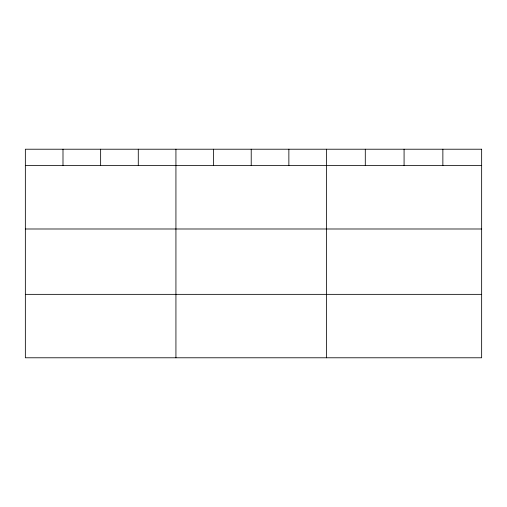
<?xml version="1.0" encoding="UTF-8"?>
<svg xmlns="http://www.w3.org/2000/svg" width="507" height="507" viewBox="0 0 507 507"><rect width="100%" height="100%" fill="white"/><g stroke="black" fill="none" stroke-linecap="round" stroke-linejoin="round"><path stroke-width="0.76" d="M25.35 165.555L481.65 165.555M25.35 228.993L481.65 228.993M25.35 294.352L481.65 294.352M442.865 149.216L442.865 165.555M404.079 149.216L404.079 165.555M365.293 149.216L365.293 165.555M326.508 149.216L326.508 357.784M288.863 149.216L288.863 165.555M251.219 149.216L251.219 165.555M213.574 149.216L213.574 165.555M175.929 149.216L175.929 357.784M138.284 149.216L138.284 165.555M100.64 149.216L100.64 165.555M62.995 149.216L62.995 165.555M481.65 149.216L25.35 149.216L25.35 357.784L481.65 357.784L481.65 149.216"/></g></svg>
